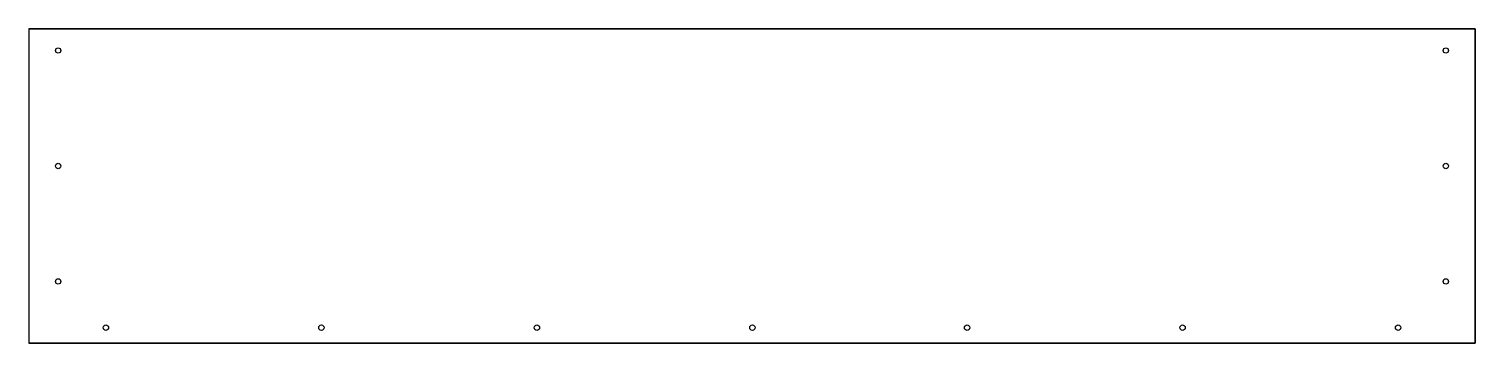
# Model space of a CAD drawing. Header units: inches. Extents: x 534 to 1474, y 490 to 694.
import ezdxf

# ---------------------------------------------------------------- set-up
doc = ezdxf.new("R2010")
doc.units = ezdxf.units.IN
doc.header["$MEASUREMENT"] = 0
doc.layers.add('контур', color=30, linetype='Continuous')

msp = doc.modelspace()

# ---------------------------------------------------------------- linework, layer by layer
at = {"color": 5}
msp.add_lwpolyline([(534.47, 694.16), (1473.97, 694.16), (1473.97, 490.16), (534.47, 490.16)], dxfattribs=at)
for centre in [(553.47, 680.16), (1454.97, 680.16), (553.47, 605.16), (1454.97, 605.16), (553.47, 530.16), (1454.97, 530.16), (584.47, 500.16), (724.47, 500.16), (864.47, 500.16), (1004.47, 500.16), (1143.97, 500.16), (1283.97, 500.16), (1423.97, 500.16)]:
    msp.add_circle(centre, 1.75, dxfattribs=at)
at = {"layer": 'контур'}
msp.add_lwpolyline([(534.47, 490.16), (1473.97, 490.16), (1473.97, 694.16), (534.47, 694.16)], close=True, dxfattribs=at)

doc.saveas('drawing.dxf')
